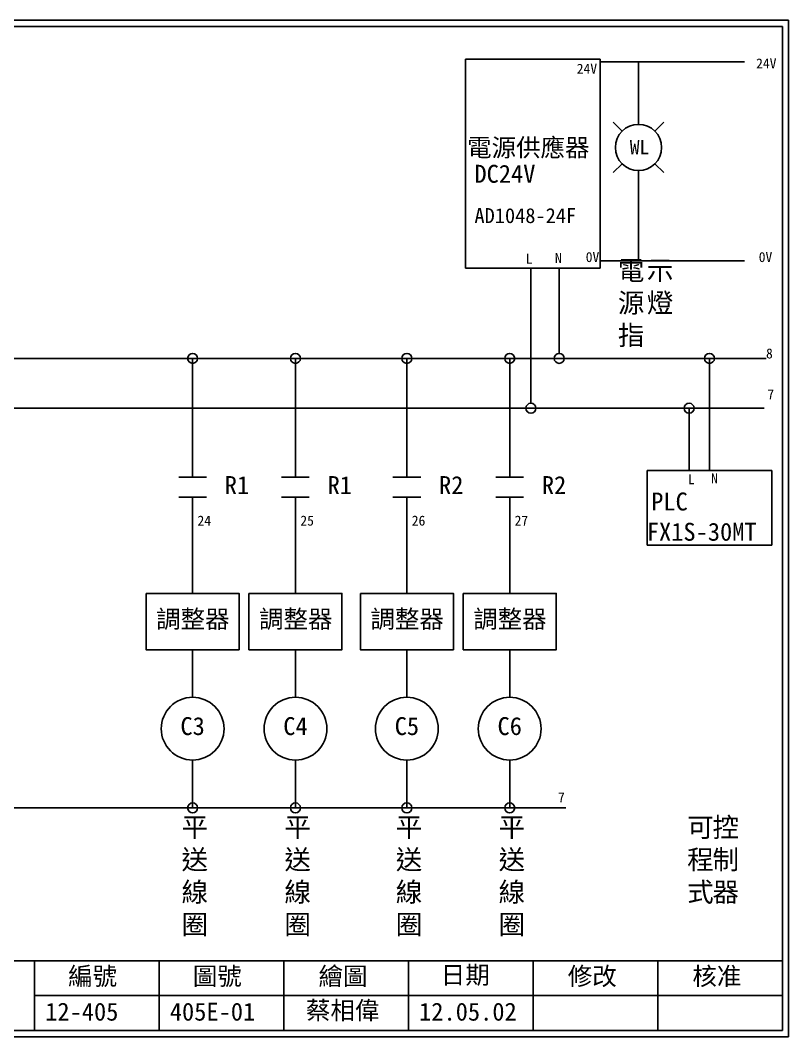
# Model space of a CAD drawing. Extents: x 10 to 297, y 3 to 207.
# Drawn here: x 142.9 to 297, y 3 to 207 of the extents above; entities that cross this region are included whole.
import ezdxf
from ezdxf.enums import TextEntityAlignment as Align

# ---------------------------------------------------------------- set-up
doc = ezdxf.new("R2010")
doc.units = 0
doc.layers.get('0').update_dxf_attribs({"linetype": 'CONTINUOUS'})
doc.layers.add('圖框層', color=7, linetype='CONTINUOUS')
doc.layers.add('標尺寸層', color=3, linetype='CONTINUOUS')
doc.styles.add('CNS', font='romanc.shx', dxfattribs={"bigfont": 'chineset.shx'})
doc.styles.add('STSL', font='KAIU.TTF')

msp = doc.modelspace()

# ---------------------------------------------------------------- linework, layer by layer
for p, q in [((259.19, 199.2), (232.19, 199.2)), ((232.19, 199.2), (232.19, 157.2)), ((259.19, 157.2), (259.19, 199.2)), ((288.16, 198.67), (259.19, 198.67)), ((266.88, 189.99), (266.88, 198.67)), ((266.88, 186.09), (266.88, 189.99)), ((263.6, 184.73), (261.83, 186.5)), ((270.16, 184.73), (271.93, 186.5)), ((263.6, 178.17), (261.83, 176.4)), ((270.16, 178.17), (271.93, 176.4)), ((266.88, 176.81), (266.88, 172.86)), ((266.88, 172.86), (266.88, 158.72)), ((232.19, 157.2), (255.19, 157.2)), ((245.3, 157.2), (245.3, 130.12)), ((250.97, 157.2), (250.97, 140.12)), ((255.19, 157.2), (259.19, 157.2)), ((288.16, 158.72), (259.19, 158.72)), ((128.73, 139.12), (292.46, 139.12)), ((177.44, 115.27), (177.44, 139.12)), ((198.07, 115.27), (198.07, 139.12)), ((220.41, 115.27), (220.41, 139.12)), ((241.04, 115.27), (241.04, 139.12)), ((281.11, 116.64), (281.11, 139.12)), ((128.73, 129.12), (292.09, 129.12)), ((268.61, 116.64), (293.61, 116.64)), ((268.61, 101.64), (268.61, 116.64)), ((293.61, 116.64), (293.61, 101.64)), ((177.44, 111.3), (177.44, 91.96)), ((198.07, 111.3), (198.07, 91.96)), ((220.41, 111.3), (220.41, 91.96)), ((241.04, 111.3), (241.04, 91.96)), ((293.61, 101.64), (268.61, 101.64)), ((177.44, 71.11), (177.44, 80.64)), ((198.07, 71.11), (198.07, 80.64)), ((220.41, 71.11), (220.41, 80.64)), ((241.04, 71.11), (241.04, 80.64)), ((177.44, 58.51), (177.44, 48.91)), ((198.07, 58.51), (198.07, 48.91)), ((220.41, 58.51), (220.41, 48.91)), ((241.04, 58.51), (241.04, 48.91))]:
    msp.add_line(p, q)
for points in [[(168.11, 91.96), (186.77, 91.96), (186.77, 80.64), (168.11, 80.64)], [(188.74, 91.96), (207.4, 91.96), (207.4, 80.64), (188.74, 80.64)], [(211.09, 91.96), (229.74, 91.96), (229.74, 80.64), (211.09, 80.64)], [(231.72, 91.96), (250.37, 91.96), (250.37, 80.64), (231.72, 80.64)]]:
    msp.add_lwpolyline(points, close=True)
for centre, radius in [((266.88, 181.45), 4.64), ((250.97, 139.12), 1), ((245.3, 129.12), 1), ((177.44, 64.81), 6.3), ((198.07, 64.81), 6.3), ((220.41, 64.81), 6.3), ((241.04, 64.81), 6.3)]:
    msp.add_circle(centre, radius)
at = {"layer": '圖框層', "color": 7}
for p, q in [((297, 206.97), (10, 206.97)), ((297, 3), (297, 206.97)), ((295.75, 205.72), (11.25, 205.72)), ((295.75, 4.25), (295.75, 205.72)), ((11.25, 18.25), (295.75, 18.25)), ((145.75, 4.25), (145.75, 18.25)), ((170.75, 4.25), (170.75, 18.25)), ((195.75, 4.25), (195.75, 18.25)), ((220.75, 4.25), (220.75, 18.25)), ((245.75, 4.25), (245.75, 18.25)), ((270.75, 4.25), (270.75, 18.25)), ((145.75, 11.25), (295.75, 11.25)), ((11.25, 4.25), (295.75, 4.25)), ((10, 3), (297, 3))]:
    msp.add_line(p, q, dxfattribs=at)
at = {"layer": '標尺寸層', "color": 7}
for p, q in [((277.03, 129.15), (277.03, 116.64)), ((174.65, 115.27), (180.22, 115.27)), ((195.28, 115.27), (200.85, 115.27)), ((217.63, 115.27), (223.2, 115.27)), ((238.26, 115.27), (243.83, 115.27)), ((174.65, 111.3), (180.22, 111.3)), ((195.28, 111.3), (200.85, 111.3)), ((217.63, 111.3), (223.2, 111.3)), ((238.26, 111.3), (243.83, 111.3)), ((252.31, 48.91), (136.74, 48.91))]:
    msp.add_line(p, q, dxfattribs=at)
for centre in [(177.44, 139.12), (198.07, 139.12), (220.41, 139.12), (241.04, 139.12), (281.11, 139.12), (277.03, 129.12), (177.44, 48.91), (198.07, 48.91), (220.41, 48.91), (241.04, 48.91)]:
    msp.add_circle(centre, 1, dxfattribs=at)

# ---------------------------------------------------------------- texts
at = {"color": 7}
msp.add_text('WL', height=2.856, dxfattribs=at).set_placement((267.08, 181.5), align=Align.MIDDLE_CENTER)
at = {"layer": '圖框層', "color": 4, "style": 'STSL'}
for s, height, p in [('24V', 2, (254.49, 196.26)), ('24V', 2, (290.47, 197.32)), ('電源供應器', 3.6, (232.5, 179.63)), ('DC24V', 3.6, (233.96, 174.37)), ('AD1048-24F', 3, (233.97, 166.28)), ('L', 2, (244.26, 158.11)), ('N', 2, (250.12, 158.26)), ('0V', 2, (256.29, 158.46)), ('0V', 2, (290.99, 158.46)), ('8', 2, (292.46, 139.12)), ('7', 2, (292.73, 130.9)), ('R1', 3.6, (183.88, 111.9)), ('R1', 3.6, (204.51, 111.9)), ('R2', 3.6, (226.86, 111.9)), ('R2', 3.6, (247.49, 111.9)), ('L', 2, (276.8, 113.88)), ('N', 2, (281.44, 114.06)), ('PLC', 3.6, (269.42, 108.6)), ('24', 2, (178.42, 105.57)), ('25', 2, (199.05, 105.57)), ('26', 2, (221.4, 105.57)), ('27', 2, (242.03, 105.57)), ('FX1S-30MT', 3.6, (268.54, 102.53)), ('調整器', 3.6, (170.12, 85.02)), ('調整器', 3.6, (190.75, 85.02)), ('調整器', 3.6, (213.1, 85.02)), ('調整器', 3.6, (233.73, 85.02)), ('C3', 3.6, (174.99, 63.53)), ('C4', 3.6, (195.62, 63.53)), ('C5', 3.6, (217.97, 63.53)), ('C6', 3.6, (238.6, 63.53)), ('7', 2, (250.73, 50.01)), ('編號', 3.6, (152.47, 13.34)), ('圖號', 3.6, (177.47, 13.34)), ('繪圖', 3.6, (202.69, 13.34)), ('日期', 3.6, (227.22, 13.59)), ('修改', 3.6, (252.69, 13.34)), ('核准', 3.6, (277.69, 13.34)), ('蔡相偉', 3.6, (200.18, 6.47)), ('12-405', 3.6, (147.86, 6.22)), ('405E-01', 3.6, (172.86, 6.22)), ('12.05.02', 3.6, (222.86, 6.22))]:
    msp.add_text(s, height=height, dxfattribs=at).set_placement(p)
at = {"layer": '標尺寸層', "color": 7, "char_height": 3.9, "attachment_point": 1, "style": 'CNS'}
for s, insert, width in [('{\\fDFKai-SB|b0|i0|c136|p65;電\\P源指}', (262.74, 158.72), 4.1392), ('{\\fDFKai-SB|b0|i0|c136|p65;示燈}', (268.55, 158.72), 4.1392), ('{\\fDFKai-SB|b0|i0|c136|p65;平送線圈}', (175.22, 46.99), 5.4243), ('{\\fDFKai-SB|b0|i0|c136|p65;平送線圈}', (195.85, 46.99), 5.4243), ('{\\fDFKai-SB|b0|i0|c136|p65;平送線圈}', (218.19, 46.99), 5.4243), ('{\\fDFKai-SB|b0|i0|c136|p65;平送線圈}', (238.82, 46.99), 5.4243), ('{\\fDFKai-SB|b0|i0|c136|p65;可程式}', (276.64, 46.99), 5.4243), ('{\\fDFKai-SB|b0|i0|c136|p65;控制器}', (281.73, 46.99), 5.4243)]:
    msp.add_mtext(s, dxfattribs=dict(at, insert=insert, width=width))

doc.saveas('drawing.dxf')
